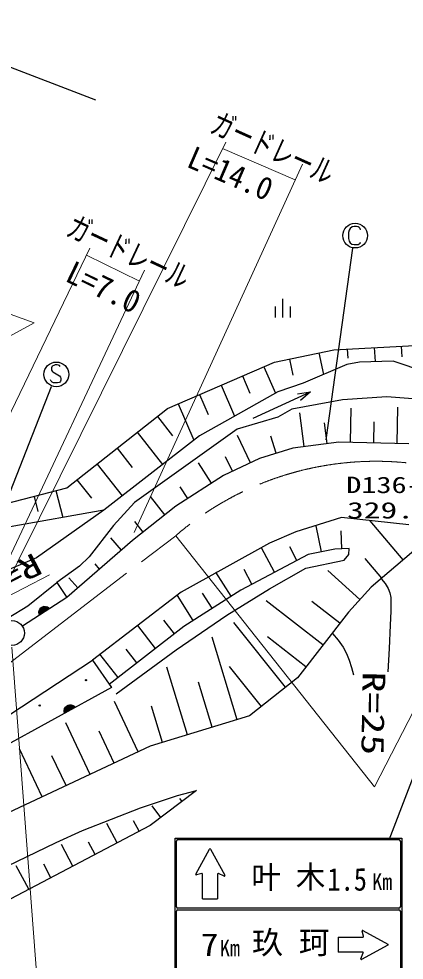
# Model space of a CAD drawing. Units: millimetres, scale not verified. Extents: x 40000 to 680000, y 20000 to 380000.
# Drawn here: x 433750 to 464731, y 259905 to 335648 of the extents above; entities that cross this region are included whole.
import ezdxf
from ezdxf.enums import TextEntityAlignment as Align

# ---------------------------------------------------------------- set-up
doc = ezdxf.new("R2010")
doc.units = ezdxf.units.MM
doc.header["$LTSCALE"] = 1000
doc.linetypes.add('CHAIN', pattern=[18.5, 12, -1.5, 3.5, -1.5])
for name, color, linetype, lineweight in [('M-BGD', 7, 'Continuous', 25), ('M-BGD-HTXT', 7, 'Continuous', 13), ('M-BMK', 2, 'CHAIN', 13), ('M-BMK-SRVR', 3, 'Continuous', 25), ('M-STR-STRC', 7, 'Continuous', 25)]:
    doc.layers.add(name, color=color, linetype=linetype, lineweight=lineweight)
doc.styles.add('ＭＳ ゴシック', font='')
doc.styles.get('ＭＳ ゴシック').set_extended_font_data('MS Gothic')

# ---------------------------------------------------------------- blocks, each defined once
blk = doc.blocks.new('BUHIN16')
at = {"color": 7, "linetype": 'Continuous', "lineweight": 25}
for p, q in [((-119, -418), (-422, 105)), ((-399, 190), (-35, -439)), ((45, -451), (-368, 261)), ((-334, 327), (117, -452)), ((184, -442), (-292, 380)), ((-417, -28), (-230, -350))]:
    blk.add_line(p, q, dxfattribs=at)
blk.add_lwpolyline([(251, -433), (131, -456), (18, -455), (-126, -426), (-233, -360), (-325, -278), (-402, -144), (-429, -23), (-432, 102), (-386, 242), (-331, 343), (-251, 433)], close=True, dxfattribs=at)
blk = doc.blocks.new('BUHIN50')
at = {"color": 7, "linetype": 'Continuous', "lineweight": 25}
for p, q in [((-750, -18), (750, 18)), ((-168, 596), (732, 618)), ((-139, -604), (760, -582))]:
    blk.add_line(p, q, dxfattribs=at)
blk = doc.blocks.new('BUHIN52')
at = {"color": 7, "linetype": 'Continuous', "lineweight": 25}
blk.add_lwpolyline([(-652, 294), (-711, 238), (-744, 162), (-762, 57), (-758, -98), (-720, -227), (-642, -335), (-531, -398), (-416, -400), (-341, -393), (-242, -351), (-188, -280), (113, 273), (202, 335), (326, 378), (446, 371), (542, 338), (634, 270), (682, 116), (688, -114), (675, -214), (633, -310), (560, -392), (446, -464)], dxfattribs=at)
blk.add_circle((0, 0), 995, dxfattribs=at)

msp = doc.modelspace()

# ---------------------------------------------------------------- linework, layer by layer
at = {"layer": 'M-BGD'}
for p, q in [((423015, 335648), (439909, 329123)), ((459073, 309008), (465579, 309374)), ((460157, 309069), (460198, 308338)), ((462326, 309191), (462389, 308070)), ((464494, 309313), (464543, 308447)), ((454315, 308032), (459073, 309008)), ((455504, 308276), (455773, 306969)), ((457883, 308764), (458241, 307022)), ((445694, 304291), (454315, 308032)), ((453453, 307658), (454381, 305518)), ((460116, 307829), (456619, 306324)), ((461132, 308032), (460116, 307829)), ((463857, 308113), (461132, 308032)), ((467923, 306731), (463857, 308113)), ((451729, 306910), (452331, 305521)), ((450005, 306161), (451085, 303672)), ((456619, 306324), (454586, 305633)), ((448280, 305413), (448975, 303813)), ((454586, 305633), (450519, 303356)), ((452602, 303503), (457195, 305629)), ((446556, 304665), (447825, 301740)), ((459768, 304978), (455702, 304246)), ((463346, 305222), (459768, 304978)), ((467738, 304897), (463346, 305222)), ((437614, 297912), (445694, 304291)), ((455702, 304246), (454563, 303595)), ((456702, 301229), (456344, 303942)), ((460413, 301573), (460481, 304317)), ((464159, 301479), (464231, 304395)), ((444886, 303653), (446118, 302093)), ((450519, 303356), (448283, 302095)), ((454563, 303595), (451310, 302620)), ((458552, 301474), (458330, 303151)), ((462286, 301526), (462328, 303224)), ((451310, 302620), (443055, 296723)), ((443270, 302377), (445312, 299791)), ((448283, 302095), (440572, 296113)), ((452366, 299929), (451340, 302114)), ((454434, 300688), (454003, 302071)), ((459476, 301596), (455777, 301107)), ((465095, 301456), (459476, 301596)), ((441654, 301101), (442873, 299558)), ((455777, 301107), (453090, 300270)), ((453090, 300270), (450193, 298909)), ((450918, 299249), (450372, 300410)), ((440038, 299825), (442058, 297266)), ((449239, 298293), (448193, 299914)), ((438422, 298550), (439593, 297067)), ((450193, 298909), (446375, 296446)), ((430579, 296082), (437614, 297912)), ((436734, 297683), (437295, 295529)), ((447330, 297061), (446729, 297992)), ((434976, 297225), (435290, 296015)), ((445501, 295749), (444332, 297216)), ((443055, 296723), (441358, 294893)), ((446375, 296446), (442878, 293660)), ((440572, 296113), (433049, 294771)), ((440572, 296113), (435177, 292291)), ((459690, 295517), (456029, 294364)), ((465114, 294940), (459690, 295517)), ((441358, 294893), (439406, 292372)), ((443752, 294356), (443088, 295189)), ((458083, 292759), (457666, 294846)), ((464661, 292104), (461989, 295266)), ((441999, 292899), (441134, 293898)), ((456029, 294364), (453893, 293449)), ((459729, 293003), (459653, 294447)), ((442878, 293660), (437602, 289096)), ((453893, 293449), (446809, 289517)), ((456111, 292068), (455528, 293172)), ((439406, 292372), (438634, 291600)), ((457016, 292546), (451588, 289680)), ((454302, 291113), (453266, 293075)), ((459150, 292973), (457016, 292546)), ((460309, 293034), (459150, 292973)), ((459902, 292082), (460271, 292536)), ((460271, 292536), (460309, 293034)), ((465520, 292830), (462082, 289926)), ((435177, 292291), (431476, 290705)), ((440240, 291378), (439879, 291795)), ((456838, 291458), (459902, 292082)), ((462942, 290652), (461609, 292229)), ((438634, 291600), (436798, 290289)), ((450826, 289192), (449594, 291117)), ((452493, 290157), (451865, 291347)), ((453915, 289784), (456838, 291458)), ((461163, 288918), (458592, 291263)), ((434483, 288407), (436798, 290289)), ((436798, 290289), (437602, 289096)), ((438482, 289856), (437768, 290682)), ((446809, 289517), (439675, 284037)), ((451588, 289680), (447014, 286752)), ((449301, 288216), (448524, 289431)), ((450482, 287656), (453915, 289784)), ((462082, 289926), (460245, 287910)), ((437602, 289096), (434037, 286776)), ((447777, 287240), (446496, 289241)), ((458200, 285273), (453643, 288805)), ((459563, 287031), (457318, 288772)), ((432884, 287458), (434483, 288407)), ((435372, 287868), (436061, 288317)), ((436129, 288286), (435374, 287795)), ((435989, 288344), (435380, 287948)), ((435388, 287729), (436184, 288247)), ((435396, 288033), (435903, 288363)), ((435770, 288351), (435458, 288148)), ((460245, 287910), (456155, 282635)), ((446260, 286165), (445409, 287260)), ((446396, 284875), (450482, 287656)), ((455192, 281864), (451030, 287067)), ((447014, 286752), (441017, 282088)), ((444750, 284992), (443316, 286836)), ((451302, 279249), (449281, 285904)), ((456837, 283514), (453748, 285909)), ((441573, 281328), (446396, 284875)), ((443241, 283818), (442371, 284937)), ((433028, 279685), (439675, 284037)), ((439675, 284037), (441189, 281837)), ((441732, 282644), (440265, 284530)), ((447301, 278034), (445645, 283486)), ((453265, 280323), (450687, 283547)), ((456155, 282635), (452302, 279553)), ((441189, 281837), (427847, 274528)), ((449301, 278641), (448198, 282273)), ((443335, 276670), (441435, 280718)), ((445301, 277426), (444417, 280336)), ((452302, 279553), (444300, 277123)), ((439474, 274858), (437531, 278998)), ((441404, 275764), (440201, 278328)), ((444300, 277123), (430786, 270780)), ((435613, 273045), (433794, 276921)), ((437543, 273951), (436415, 276356)), ((448044, 273549), (444313, 270751)), ((446504, 273155), (448044, 273549)), ((443519, 272175), (446504, 273155)), ((446872, 272670), (446691, 272911)), ((438871, 270341), (443519, 272175)), ((445166, 271391), (444467, 272323)), ((444313, 270751), (408798, 252049)), ((441649, 269349), (440830, 270904)), ((443425, 270284), (442982, 271126)), ((436738, 269360), (438871, 270341)), ((430719, 266458), (436738, 269360)), ((438098, 267478), (437189, 269204)), ((439874, 268414), (439355, 269398)), ((434546, 265608), (433548, 267503)), ((436322, 266543), (435750, 267630))]:
    msp.add_line(p, q, dxfattribs=at)
for points in [[(456167, 305470), (457195, 305629), (456407, 304950)], [(462900, 290569), (463205, 290202), (463458, 289803), (463582, 289466), (463652, 289097), (463665, 287984), (463618, 286865), (463525, 284977), (463423, 283113)], [(458963, 286179), (459418, 285655), (459826, 285092), (460095, 284587), (460311, 284051), (460501, 283466), (460670, 282870)]]:
    msp.add_lwpolyline(points, dxfattribs=at)
msp.add_lwpolyline([(435401, 287663), (435372, 287781), (435367, 287894), (435388, 288040), (435448, 288150), (435526, 288246), (435656, 288330), (435775, 288363), (435900, 288372), (436041, 288333), (436145, 288284), (436239, 288208)], close=True, dxfattribs=at)
for centre in [(439153, 282432), (435432, 280394)]:
    msp.add_circle(centre, 49.8, dxfattribs=at)
at = {"layer": 'M-BGD-HTXT'}
for p, q in [((450381, 325733), (430813, 286240)), ((450124, 325215), (455973, 322693)), ((456548, 323954), (443028, 294305)), ((416230, 317871), (434975, 311185)), ((439470, 317194), (425950, 289205)), ((439193, 316620), (443445, 314536)), ((443858, 315415), (430198, 286372)), ((416635, 301151), (434975, 311185)), ((462354, 273854), (474209, 297018)), ((446364, 294061), (462354, 273854)), ((425057, 285106), (436202, 290900)), ((433196, 285101), (435755, 250985))]:
    msp.add_line(p, q, dxfattribs=at)
at = {"layer": 'M-BMK'}
msp.add_line((432893, 283731), (446364, 294061), dxfattribs=at)
msp.add_arc((462466, 275403), 24645, 84.3584, 130.79504, dxfattribs=at)
at = {"layer": 'M-BMK-SRVR'}
msp.add_circle((433199, 286230), 995, dxfattribs=at)
at = {"layer": 'M-STR-STRC'}
for p, q in [((460580, 317194), (458445, 301776)), ((436340, 306036), (428672, 286455)), ((473243, 295086), (463501, 269562)), ((446306, 258328), (446306, 269728)), ((446306, 269728), (464546, 269728)), ((464546, 269728), (464546, 258328)), ((446426, 264208), (446426, 269488)), ((446546, 269608), (464306, 269608)), ((464426, 269488), (464426, 264208)), ((447985, 266828), (449082, 268848)), ((449157, 268848), (450317, 266732)), ((448451, 266886), (448035, 266766)), ((448506, 264837), (448506, 266845)), ((449731, 266828), (449731, 264837)), ((450263, 266671), (449791, 266867)), ((448506, 264837), (449731, 264837)), ((446426, 258568), (446426, 263848)), ((464306, 264088), (446546, 264088)), ((446546, 263968), (464306, 263968)), ((464426, 263848), (464426, 258568)), ((461467, 261824), (461347, 262240)), ((461409, 262290), (463428, 261193)), ((459418, 261769), (459418, 260544)), ((459418, 261769), (461425, 261769)), ((463429, 261118), (461312, 259958)), ((461408, 260544), (459418, 260544)), ((461252, 260012), (461448, 260484))]:
    msp.add_line(p, q, dxfattribs=at)
msp.add_lwpolyline([(461229, 318680), (461189, 318775), (461119, 318845), (461024, 318900), (460909, 318930), (460714, 318930), (460559, 318900), (460399, 318790), (460304, 318650), (460264, 318450), (460264, 317960), (460304, 317750), (460379, 317625), (460524, 317520), (460704, 317480), (460894, 317480), (461039, 317495), (461114, 317540), (461184, 317605), (461214, 317675)], dxfattribs=at)
msp.add_circle((460789, 318205), 995, dxfattribs=at)
for centre, radius, start, end in [((446546, 269488), 120, 90, 180), ((464306, 269488), 120, 0, 90), ((449120, 268827), 43.2, 28.71973, 151.5022), ((448023, 266808), 43.2, 151.5022, 286.11279), ((448462, 266845), 43.2, 0, 106.11279), ((449774, 266827), 43.2, 67.39014, 180), ((450279, 266711), 43.2, 247.39014, 28.71973), ((446546, 264208), 120, 180, 270), ((446546, 263848), 120, 90, 180), ((464306, 264208), 120, 270, 0), ((464306, 263848), 120, 0, 90), ((461388, 262252), 43.2, 61.5022, 196.11279), ((461425, 261812), 43.2, 270, 16.11279), ((463408, 261155), 43.2, 298.71973, 61.5022), ((461291, 259996), 43.2, 157.39014, 298.71973), ((461408, 260501), 43.2, 337.39014, 90)]:
    msp.add_arc(centre, radius, start, end, dxfattribs=at)

# ---------------------------------------------------------------- block references
at = {"layer": 'M-BGD', "rotation": 268.62641}
for name, p in [('BUHIN50', (454957, 312356)), ('BUHIN16', (437854, 280010))]:
    msp.add_blockref(name, p, dxfattribs=at)
at = {"layer": 'M-STR-STRC', "rotation": 268.62641}
msp.add_blockref('BUHIN52', (436762, 307037), dxfattribs=at)

# ---------------------------------------------------------------- texts
at = {"layer": 'M-BGD-HTXT', "style": 'ＭＳ ゴシック'}
for s, rotation, width, p in [('ガードレール', 335.8, 0.7, (448793, 326081)), ('L=14.0', 336.7, 0.95, (446921, 323278)), ('ガードレール', 334.9, 0.7, (437215, 317797)), ('R=5', 207.7, 1.35, (434702, 293226)), ('R=25', 269.1, 1.35, (460846, 283153))]:
    msp.add_text(s, height=1833, rotation=rotation, dxfattribs=dict(at, width=width)).set_placement(p, align=Align.BOTTOM_LEFT)
msp.add_text('L=7.0', height=1833, rotation=334.2, dxfattribs=at).set_placement((437125, 314098), align=Align.BOTTOM_LEFT)
for s, width, p in [('D136-14', 1.35, (460077, 297091)), ('329.47', 1.5, (460136, 295049))]:
    msp.add_text(s, height=1320, dxfattribs=dict(at, width=width)).set_placement(p, align=Align.BOTTOM_LEFT)
at = {"layer": 'M-STR-STRC', "style": 'ＭＳ ゴシック'}
for s, height, width, p in [('叶 木', 1833, 0.95, (452460, 265128)), ('1.5', 1833, 0.85, (458562, 264946)), ('Km', 1320, 0.9, (462158, 265164)), (' 7', 1833, 1.15, (446939, 259680)), ('Km', 1320, 0.9, (449917, 259825))]:
    msp.add_text(s, height=height, rotation=0.1, dxfattribs=dict(at, width=width)).set_placement(p, align=Align.BOTTOM_LEFT)
msp.add_text('玖 珂 ', height=1833, rotation=0.1, dxfattribs=at).set_placement((452496, 259861), align=Align.BOTTOM_LEFT)

doc.saveas('drawing.dxf')
